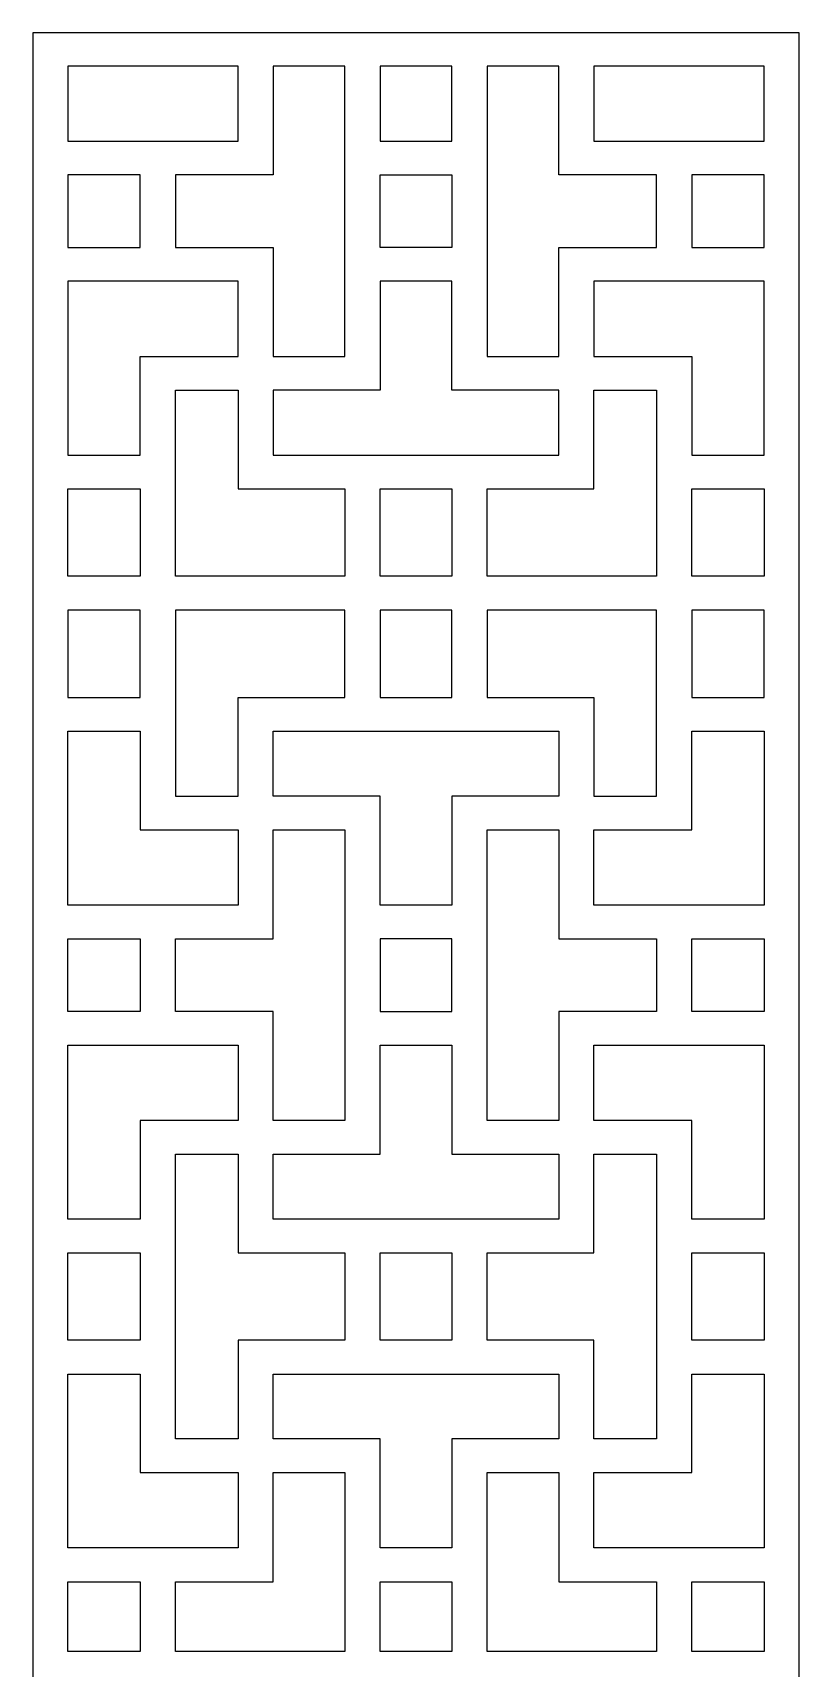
# Model space of a CAD drawing. Header units: centimetres. Extents: x -9.9 to -2, y -14.3 to 14.4.
# Drawn here: x -9.92 to -7.01, y 8.23 to 14.44 of the extents above; entities that cross this region are included whole.
import ezdxf

# ---------------------------------------------------------------- set-up
doc = ezdxf.new("R2010")
doc.units = ezdxf.units.CM
doc.header["$MEASUREMENT"] = 0
doc.layers.add('layer 1', color=7, linetype='Continuous')

msp = doc.modelspace()

# ---------------------------------------------------------------- linework, layer by layer
at = {"layer": 'layer 1', "color": 177}
for points, knots in [([(-7.00539, -14.31177), (-7.00539, -14.31177), (-9.91685, -14.31177), (-9.91685, -14.31177), (-9.91685, -14.31177), (-9.91685, -14.31177), (-9.91685, 14.43681), (-9.91685, 14.43681), (-9.91685, 14.43681), (-9.91685, 14.43681), (-7.00539, 14.43681), (-7.00539, 14.43681), (-7.00539, 14.43681), (-7.00539, 14.43681), (-7.00539, -14.31177), (-7.00539, -14.31177)], [0, 0, 0, 0, 0.2, 0.2, 0.2, 0.2, 0.4, 0.4, 0.4, 0.4, 0.6, 0.6, 0.6, 0.6, 1, 1, 1, 1]), ([(-9.13684, 14.31016), (-9.13684, 14.31016), (-9.13684, 14.02471), (-9.13684, 14.02471), (-9.13684, 14.02471), (-9.13684, 14.02471), (-9.7833, 14.02471), (-9.7833, 14.02471), (-9.7833, 14.02471), (-9.7833, 14.02471), (-9.7833, 14.31016), (-9.7833, 14.31016), (-9.7833, 14.31016), (-9.7833, 14.31016), (-9.13684, 14.31016), (-9.13684, 14.31016)], [0, 0, 0, 0, 0.2, 0.2, 0.2, 0.2, 0.4, 0.4, 0.4, 0.4, 0.6, 0.6, 0.6, 0.6, 1, 1, 1, 1]), ([(-8.73121, 13.20724), (-8.73121, 13.20724), (-9.00329, 13.20724), (-9.00329, 13.20724), (-9.00329, 13.20724), (-9.00329, 13.20724), (-9.00329, 13.49377), (-9.00329, 13.49377), (-9.00329, 13.49377), (-9.00329, 13.49377), (-9.00329, 13.62167), (-9.00329, 13.62167), (-9.00329, 13.62167), (-9.00329, 13.62167), (-9.13684, 13.62167), (-9.13684, 13.62167), (-9.13684, 13.62167), (-9.13684, 13.62167), (-9.37477, 13.62167), (-9.37477, 13.62167), (-9.37477, 13.62167), (-9.37477, 13.62167), (-9.37477, 13.8968), (-9.37477, 13.8968), (-9.37477, 13.8968), (-9.37477, 13.8968), (-9.13684, 13.8968), (-9.13684, 13.8968), (-9.13684, 13.8968), (-9.13684, 13.8968), (-9.00329, 13.8968), (-9.00329, 13.8968), (-9.00329, 13.8968), (-9.00329, 13.8968), (-9.00329, 14.02471), (-9.00329, 14.02471), (-9.00329, 14.02471), (-9.00329, 14.02471), (-9.00329, 14.31016), (-9.00329, 14.31016), (-9.00329, 14.31016), (-9.00329, 14.31016), (-8.73121, 14.31016), (-8.73121, 14.31016), (-8.73121, 14.31016), (-8.73121, 14.31016), (-8.73121, 13.20724), (-8.73121, 13.20724)], [0, 0, 0, 0, 0.0769231, 0.0769231, 0.0769231, 0.0769231, 0.1538462, 0.1538462, 0.1538462, 0.1538462, 0.2307692, 0.2307692, 0.2307692, 0.2307692, 0.3076923, 0.3076923, 0.3076923, 0.3076923, 0.3846154, 0.3846154, 0.3846154, 0.3846154, 0.4615385, 0.4615385, 0.4615385, 0.4615385, 0.5384615, 0.5384615, 0.5384615, 0.5384615, 0.6153846, 0.6153846, 0.6153846, 0.6153846, 0.6923077, 0.6923077, 0.6923077, 0.6923077, 0.7692308, 0.7692308, 0.7692308, 0.7692308, 0.8461538, 0.8461538, 0.8461538, 0.8461538, 1, 1, 1, 1]), ([(-8.32458, 14.31016), (-8.32458, 14.31016), (-8.32458, 14.02471), (-8.32458, 14.02471), (-8.32458, 14.02471), (-8.32458, 14.02471), (-8.59766, 14.02471), (-8.59766, 14.02471), (-8.59766, 14.02471), (-8.59766, 14.02471), (-8.59766, 14.31016), (-8.59766, 14.31016), (-8.59766, 14.31016), (-8.59766, 14.31016), (-8.32458, 14.31016), (-8.32458, 14.31016)], [0, 0, 0, 0, 0.2, 0.2, 0.2, 0.2, 0.4, 0.4, 0.4, 0.4, 0.6, 0.6, 0.6, 0.6, 1, 1, 1, 1]), ([(-7.91894, 13.20724), (-7.91894, 13.20724), (-8.19103, 13.20724), (-8.19103, 13.20724), (-8.19103, 13.20724), (-8.19103, 13.20724), (-8.19103, 14.31016), (-8.19103, 14.31016), (-8.19103, 14.31016), (-8.19103, 14.31016), (-7.91894, 14.31016), (-7.91894, 14.31016), (-7.91894, 14.31016), (-7.91894, 14.31016), (-7.91894, 14.02471), (-7.91894, 14.02471), (-7.91894, 14.02471), (-7.91894, 14.02471), (-7.91894, 13.8968), (-7.91894, 13.8968), (-7.91894, 13.8968), (-7.91894, 13.8968), (-7.78539, 13.8968), (-7.78539, 13.8968), (-7.78539, 13.8968), (-7.78539, 13.8968), (-7.54746, 13.8968), (-7.54746, 13.8968), (-7.54746, 13.8968), (-7.54746, 13.8968), (-7.54746, 13.62167), (-7.54746, 13.62167), (-7.54746, 13.62167), (-7.54746, 13.62167), (-7.78539, 13.62167), (-7.78539, 13.62167), (-7.78539, 13.62167), (-7.78539, 13.62167), (-7.91894, 13.62167), (-7.91894, 13.62167), (-7.91894, 13.62167), (-7.91894, 13.62167), (-7.91894, 13.49377), (-7.91894, 13.49377), (-7.91894, 13.49377), (-7.91894, 13.49377), (-7.91894, 13.20724), (-7.91894, 13.20724)], [0, 0, 0, 0, 0.0769231, 0.0769231, 0.0769231, 0.0769231, 0.1538462, 0.1538462, 0.1538462, 0.1538462, 0.2307692, 0.2307692, 0.2307692, 0.2307692, 0.3076923, 0.3076923, 0.3076923, 0.3076923, 0.3846154, 0.3846154, 0.3846154, 0.3846154, 0.4615385, 0.4615385, 0.4615385, 0.4615385, 0.5384615, 0.5384615, 0.5384615, 0.5384615, 0.6153846, 0.6153846, 0.6153846, 0.6153846, 0.6923077, 0.6923077, 0.6923077, 0.6923077, 0.7692308, 0.7692308, 0.7692308, 0.7692308, 0.8461538, 0.8461538, 0.8461538, 0.8461538, 1, 1, 1, 1]), ([(-7.13894, 14.02471), (-7.13894, 14.02471), (-7.78539, 14.02471), (-7.78539, 14.02471), (-7.78539, 14.02471), (-7.78539, 14.02471), (-7.78539, 14.31016), (-7.78539, 14.31016), (-7.78539, 14.31016), (-7.78539, 14.31016), (-7.13894, 14.31016), (-7.13894, 14.31016), (-7.13894, 14.31016), (-7.13894, 14.31016), (-7.13894, 14.02471), (-7.13894, 14.02471)], [0, 0, 0, 0, 0.2, 0.2, 0.2, 0.2, 0.4, 0.4, 0.4, 0.4, 0.6, 0.6, 0.6, 0.6, 1, 1, 1, 1]), ([(-9.7833, 13.8968), (-9.7833, 13.8968), (-9.50832, 13.8968), (-9.50832, 13.8968), (-9.50832, 13.8968), (-9.50832, 13.8968), (-9.50832, 13.62167), (-9.50832, 13.62167), (-9.50832, 13.62167), (-9.50832, 13.62167), (-9.7833, 13.62167), (-9.7833, 13.62167), (-9.7833, 13.62167), (-9.7833, 13.62167), (-9.7833, 13.8968), (-9.7833, 13.8968)], [0, 0, 0, 0, 0.2, 0.2, 0.2, 0.2, 0.4, 0.4, 0.4, 0.4, 0.6, 0.6, 0.6, 0.6, 1, 1, 1, 1]), ([(-8.59766, 13.62167), (-8.59766, 13.62167), (-8.32458, 13.62167), (-8.32458, 13.62167), (-8.32458, 13.62167), (-8.32458, 13.62167), (-8.32458, 13.8968), (-8.32458, 13.8968), (-8.32458, 13.8968), (-8.32458, 13.8968), (-8.59766, 13.8968), (-8.59766, 13.8968), (-8.59766, 13.8968), (-8.59766, 13.8968), (-8.59766, 13.62167), (-8.59766, 13.62167)], [0, 0, 0, 0, 0.2, 0.2, 0.2, 0.2, 0.4, 0.4, 0.4, 0.4, 0.6, 0.6, 0.6, 0.6, 1, 1, 1, 1]), ([(-7.13894, 13.62167), (-7.13894, 13.62167), (-7.41391, 13.62167), (-7.41391, 13.62167), (-7.41391, 13.62167), (-7.41391, 13.62167), (-7.41391, 13.8968), (-7.41391, 13.8968), (-7.41391, 13.8968), (-7.41391, 13.8968), (-7.13894, 13.8968), (-7.13894, 13.8968), (-7.13894, 13.8968), (-7.13894, 13.8968), (-7.13894, 13.62167), (-7.13894, 13.62167)], [0, 0, 0, 0, 0.2, 0.2, 0.2, 0.2, 0.4, 0.4, 0.4, 0.4, 0.6, 0.6, 0.6, 0.6, 1, 1, 1, 1]), ([(-9.7833, 13.49377), (-9.7833, 13.49377), (-9.13684, 13.49377), (-9.13684, 13.49377), (-9.13684, 13.49377), (-9.13684, 13.49377), (-9.13684, 13.20724), (-9.13684, 13.20724), (-9.13684, 13.20724), (-9.13684, 13.20724), (-9.37477, 13.20724), (-9.37477, 13.20724), (-9.37477, 13.20724), (-9.37477, 13.20724), (-9.46304, 13.20724), (-9.46304, 13.20724), (-9.46304, 13.20724), (-9.46304, 13.20724), (-9.50832, 13.20724), (-9.50832, 13.20724), (-9.50832, 13.20724), (-9.50832, 13.20724), (-9.50832, 12.83322), (-9.50832, 12.83322), (-9.50832, 12.83322), (-9.50832, 12.83322), (-9.7833, 12.83322), (-9.7833, 12.83322), (-9.7833, 12.83322), (-9.7833, 12.83322), (-9.7833, 13.49377), (-9.7833, 13.49377)], [0, 0, 0, 0, 0.1111111, 0.1111111, 0.1111111, 0.1111111, 0.2222222, 0.2222222, 0.2222222, 0.2222222, 0.3333333, 0.3333333, 0.3333333, 0.3333333, 0.4444444, 0.4444444, 0.4444444, 0.4444444, 0.5555556, 0.5555556, 0.5555556, 0.5555556, 0.6666667, 0.6666667, 0.6666667, 0.6666667, 0.7777778, 0.7777778, 0.7777778, 0.7777778, 1, 1, 1, 1]), ([(-9.00329, 13.07934), (-9.00329, 13.07934), (-8.73121, 13.07934), (-8.73121, 13.07934), (-8.73121, 13.07934), (-8.73121, 13.07934), (-8.59766, 13.07934), (-8.59766, 13.07934), (-8.59766, 13.07934), (-8.59766, 13.07934), (-8.59766, 13.20724), (-8.59766, 13.20724), (-8.59766, 13.20724), (-8.59766, 13.20724), (-8.59766, 13.49377), (-8.59766, 13.49377), (-8.59766, 13.49377), (-8.59766, 13.49377), (-8.32458, 13.49377), (-8.32458, 13.49377), (-8.32458, 13.49377), (-8.32458, 13.49377), (-8.32458, 13.20724), (-8.32458, 13.20724), (-8.32458, 13.20724), (-8.32458, 13.20724), (-8.32458, 13.07934), (-8.32458, 13.07934), (-8.32458, 13.07934), (-8.32458, 13.07934), (-8.19103, 13.07934), (-8.19103, 13.07934), (-8.19103, 13.07934), (-8.19103, 13.07934), (-7.91894, 13.07934), (-7.91894, 13.07934), (-7.91894, 13.07934), (-7.91894, 13.07934), (-7.91894, 12.83322), (-7.91894, 12.83322), (-7.91894, 12.83322), (-7.91894, 12.83322), (-9.00329, 12.83322), (-9.00329, 12.83322), (-9.00329, 12.83322), (-9.00329, 12.83322), (-9.00329, 13.07934), (-9.00329, 13.07934)], [0, 0, 0, 0, 0.0769231, 0.0769231, 0.0769231, 0.0769231, 0.1538462, 0.1538462, 0.1538462, 0.1538462, 0.2307692, 0.2307692, 0.2307692, 0.2307692, 0.3076923, 0.3076923, 0.3076923, 0.3076923, 0.3846154, 0.3846154, 0.3846154, 0.3846154, 0.4615385, 0.4615385, 0.4615385, 0.4615385, 0.5384615, 0.5384615, 0.5384615, 0.5384615, 0.6153846, 0.6153846, 0.6153846, 0.6153846, 0.6923077, 0.6923077, 0.6923077, 0.6923077, 0.7692308, 0.7692308, 0.7692308, 0.7692308, 0.8461538, 0.8461538, 0.8461538, 0.8461538, 1, 1, 1, 1]), ([(-7.13894, 12.83322), (-7.13894, 12.83322), (-7.41391, 12.83322), (-7.41391, 12.83322), (-7.41391, 12.83322), (-7.41391, 12.83322), (-7.41391, 13.07934), (-7.41391, 13.07934), (-7.41391, 13.07934), (-7.41391, 13.07934), (-7.41391, 13.20724), (-7.41391, 13.20724), (-7.41391, 13.20724), (-7.41391, 13.20724), (-7.54746, 13.20724), (-7.54746, 13.20724), (-7.54746, 13.20724), (-7.54746, 13.20724), (-7.78539, 13.20724), (-7.78539, 13.20724), (-7.78539, 13.20724), (-7.78539, 13.20724), (-7.78539, 13.49377), (-7.78539, 13.49377), (-7.78539, 13.49377), (-7.78539, 13.49377), (-7.13894, 13.49377), (-7.13894, 13.49377), (-7.13894, 13.49377), (-7.13894, 13.49377), (-7.13894, 12.83322), (-7.13894, 12.83322)], [0, 0, 0, 0, 0.1111111, 0.1111111, 0.1111111, 0.1111111, 0.2222222, 0.2222222, 0.2222222, 0.2222222, 0.3333333, 0.3333333, 0.3333333, 0.3333333, 0.4444444, 0.4444444, 0.4444444, 0.4444444, 0.5555556, 0.5555556, 0.5555556, 0.5555556, 0.6666667, 0.6666667, 0.6666667, 0.6666667, 0.7777778, 0.7777778, 0.7777778, 0.7777778, 1, 1, 1, 1]), ([(-9.37477, 12.37277), (-9.37477, 12.37277), (-8.73121, 12.37277), (-8.73121, 12.37277), (-8.73121, 12.37277), (-8.73121, 12.37277), (-8.73121, 12.70532), (-8.73121, 12.70532), (-8.73121, 12.70532), (-8.73121, 12.70532), (-9.00329, 12.70532), (-9.00329, 12.70532), (-9.00329, 12.70532), (-9.00329, 12.70532), (-9.13684, 12.70532), (-9.13684, 12.70532), (-9.13684, 12.70532), (-9.13684, 12.70532), (-9.13684, 12.83322), (-9.13684, 12.83322), (-9.13684, 12.83322), (-9.13684, 12.83322), (-9.13684, 13.07934), (-9.13684, 13.07934), (-9.13684, 13.07934), (-9.13684, 13.07934), (-9.37477, 13.07934), (-9.37477, 13.07934), (-9.37477, 13.07934), (-9.37477, 13.07934), (-9.37477, 12.37277), (-9.37477, 12.37277)], [0, 0, 0, 0, 0.1111111, 0.1111111, 0.1111111, 0.1111111, 0.2222222, 0.2222222, 0.2222222, 0.2222222, 0.3333333, 0.3333333, 0.3333333, 0.3333333, 0.4444444, 0.4444444, 0.4444444, 0.4444444, 0.5555556, 0.5555556, 0.5555556, 0.5555556, 0.6666667, 0.6666667, 0.6666667, 0.6666667, 0.7777778, 0.7777778, 0.7777778, 0.7777778, 1, 1, 1, 1]), ([(-8.19103, 12.37277), (-8.19103, 12.37277), (-7.54746, 12.37277), (-7.54746, 12.37277), (-7.54746, 12.37277), (-7.54746, 12.37277), (-7.54746, 13.07934), (-7.54746, 13.07934), (-7.54746, 13.07934), (-7.54746, 13.07934), (-7.78539, 13.07934), (-7.78539, 13.07934), (-7.78539, 13.07934), (-7.78539, 13.07934), (-7.78539, 12.83322), (-7.78539, 12.83322), (-7.78539, 12.83322), (-7.78539, 12.83322), (-7.78539, 12.70532), (-7.78539, 12.70532), (-7.78539, 12.70532), (-7.78539, 12.70532), (-7.91894, 12.70532), (-7.91894, 12.70532), (-7.91894, 12.70532), (-7.91894, 12.70532), (-8.19103, 12.70532), (-8.19103, 12.70532), (-8.19103, 12.70532), (-8.19103, 12.70532), (-8.19103, 12.37277), (-8.19103, 12.37277)], [0, 0, 0, 0, 0.1111111, 0.1111111, 0.1111111, 0.1111111, 0.2222222, 0.2222222, 0.2222222, 0.2222222, 0.3333333, 0.3333333, 0.3333333, 0.3333333, 0.4444444, 0.4444444, 0.4444444, 0.4444444, 0.5555556, 0.5555556, 0.5555556, 0.5555556, 0.6666667, 0.6666667, 0.6666667, 0.6666667, 0.7777778, 0.7777778, 0.7777778, 0.7777778, 1, 1, 1, 1]), ([(-9.7833, 12.37277), (-9.7833, 12.37277), (-9.50832, 12.37277), (-9.50832, 12.37277), (-9.50832, 12.37277), (-9.50832, 12.37277), (-9.50832, 12.70532), (-9.50832, 12.70532), (-9.50832, 12.70532), (-9.50832, 12.70532), (-9.7833, 12.70532), (-9.7833, 12.70532), (-9.7833, 12.70532), (-9.7833, 12.70532), (-9.7833, 12.37277), (-9.7833, 12.37277)], [0, 0, 0, 0, 0.2, 0.2, 0.2, 0.2, 0.4, 0.4, 0.4, 0.4, 0.6, 0.6, 0.6, 0.6, 1, 1, 1, 1]), ([(-8.59766, 12.37277), (-8.59766, 12.37277), (-8.32458, 12.37277), (-8.32458, 12.37277), (-8.32458, 12.37277), (-8.32458, 12.37277), (-8.32458, 12.70532), (-8.32458, 12.70532), (-8.32458, 12.70532), (-8.32458, 12.70532), (-8.59766, 12.70532), (-8.59766, 12.70532), (-8.59766, 12.70532), (-8.59766, 12.70532), (-8.59766, 12.37277), (-8.59766, 12.37277)], [0, 0, 0, 0, 0.2, 0.2, 0.2, 0.2, 0.4, 0.4, 0.4, 0.4, 0.6, 0.6, 0.6, 0.6, 1, 1, 1, 1]), ([(-7.41391, 12.37277), (-7.41391, 12.37277), (-7.13894, 12.37277), (-7.13894, 12.37277), (-7.13894, 12.37277), (-7.13894, 12.37277), (-7.13894, 12.70532), (-7.13894, 12.70532), (-7.13894, 12.70532), (-7.13894, 12.70532), (-7.41391, 12.70532), (-7.41391, 12.70532), (-7.41391, 12.70532), (-7.41391, 12.70532), (-7.41391, 12.37277), (-7.41391, 12.37277)], [0, 0, 0, 0, 0.2, 0.2, 0.2, 0.2, 0.4, 0.4, 0.4, 0.4, 0.6, 0.6, 0.6, 0.6, 1, 1, 1, 1]), ([(-9.7833, 12.24487), (-9.7833, 12.24487), (-9.50832, 12.24487), (-9.50832, 12.24487), (-9.50832, 12.24487), (-9.50832, 12.24487), (-9.50832, 11.91232), (-9.50832, 11.91232), (-9.50832, 11.91232), (-9.50832, 11.91232), (-9.7833, 11.91232), (-9.7833, 11.91232), (-9.7833, 11.91232), (-9.7833, 11.91232), (-9.7833, 12.24487), (-9.7833, 12.24487)], [0, 0, 0, 0, 0.2, 0.2, 0.2, 0.2, 0.4, 0.4, 0.4, 0.4, 0.6, 0.6, 0.6, 0.6, 1, 1, 1, 1]), ([(-9.37477, 12.24487), (-9.37477, 12.24487), (-8.73121, 12.24487), (-8.73121, 12.24487), (-8.73121, 12.24487), (-8.73121, 12.24487), (-8.73121, 11.91232), (-8.73121, 11.91232), (-8.73121, 11.91232), (-8.73121, 11.91232), (-9.00329, 11.91232), (-9.00329, 11.91232), (-9.00329, 11.91232), (-9.00329, 11.91232), (-9.13684, 11.91232), (-9.13684, 11.91232), (-9.13684, 11.91232), (-9.13684, 11.91232), (-9.13684, 11.78442), (-9.13684, 11.78442), (-9.13684, 11.78442), (-9.13684, 11.78442), (-9.13684, 11.5383), (-9.13684, 11.5383), (-9.13684, 11.5383), (-9.13684, 11.5383), (-9.37477, 11.5383), (-9.37477, 11.5383), (-9.37477, 11.5383), (-9.37477, 11.5383), (-9.37477, 12.24487), (-9.37477, 12.24487)], [0, 0, 0, 0, 0.1111111, 0.1111111, 0.1111111, 0.1111111, 0.2222222, 0.2222222, 0.2222222, 0.2222222, 0.3333333, 0.3333333, 0.3333333, 0.3333333, 0.4444444, 0.4444444, 0.4444444, 0.4444444, 0.5555556, 0.5555556, 0.5555556, 0.5555556, 0.6666667, 0.6666667, 0.6666667, 0.6666667, 0.7777778, 0.7777778, 0.7777778, 0.7777778, 1, 1, 1, 1]), ([(-8.59766, 12.24487), (-8.59766, 12.24487), (-8.32458, 12.24487), (-8.32458, 12.24487), (-8.32458, 12.24487), (-8.32458, 12.24487), (-8.32458, 11.91232), (-8.32458, 11.91232), (-8.32458, 11.91232), (-8.32458, 11.91232), (-8.59766, 11.91232), (-8.59766, 11.91232), (-8.59766, 11.91232), (-8.59766, 11.91232), (-8.59766, 12.24487), (-8.59766, 12.24487)], [0, 0, 0, 0, 0.2, 0.2, 0.2, 0.2, 0.4, 0.4, 0.4, 0.4, 0.6, 0.6, 0.6, 0.6, 1, 1, 1, 1]), ([(-8.19103, 12.24487), (-8.19103, 12.24487), (-7.54746, 12.24487), (-7.54746, 12.24487), (-7.54746, 12.24487), (-7.54746, 12.24487), (-7.54746, 11.5383), (-7.54746, 11.5383), (-7.54746, 11.5383), (-7.54746, 11.5383), (-7.78539, 11.5383), (-7.78539, 11.5383), (-7.78539, 11.5383), (-7.78539, 11.5383), (-7.78539, 11.78442), (-7.78539, 11.78442), (-7.78539, 11.78442), (-7.78539, 11.78442), (-7.78539, 11.91232), (-7.78539, 11.91232), (-7.78539, 11.91232), (-7.78539, 11.91232), (-7.91894, 11.91232), (-7.91894, 11.91232), (-7.91894, 11.91232), (-7.91894, 11.91232), (-8.19103, 11.91232), (-8.19103, 11.91232), (-8.19103, 11.91232), (-8.19103, 11.91232), (-8.19103, 12.24487), (-8.19103, 12.24487)], [0, 0, 0, 0, 0.1111111, 0.1111111, 0.1111111, 0.1111111, 0.2222222, 0.2222222, 0.2222222, 0.2222222, 0.3333333, 0.3333333, 0.3333333, 0.3333333, 0.4444444, 0.4444444, 0.4444444, 0.4444444, 0.5555556, 0.5555556, 0.5555556, 0.5555556, 0.6666667, 0.6666667, 0.6666667, 0.6666667, 0.7777778, 0.7777778, 0.7777778, 0.7777778, 1, 1, 1, 1]), ([(-7.41391, 12.24487), (-7.41391, 12.24487), (-7.13894, 12.24487), (-7.13894, 12.24487), (-7.13894, 12.24487), (-7.13894, 12.24487), (-7.13894, 11.91232), (-7.13894, 11.91232), (-7.13894, 11.91232), (-7.13894, 11.91232), (-7.41391, 11.91232), (-7.41391, 11.91232), (-7.41391, 11.91232), (-7.41391, 11.91232), (-7.41391, 12.24487), (-7.41391, 12.24487)], [0, 0, 0, 0, 0.2, 0.2, 0.2, 0.2, 0.4, 0.4, 0.4, 0.4, 0.6, 0.6, 0.6, 0.6, 1, 1, 1, 1]), ([(-9.7833, 11.12387), (-9.7833, 11.12387), (-9.13684, 11.12387), (-9.13684, 11.12387), (-9.13684, 11.12387), (-9.13684, 11.12387), (-9.13684, 11.4104), (-9.13684, 11.4104), (-9.13684, 11.4104), (-9.13684, 11.4104), (-9.37477, 11.4104), (-9.37477, 11.4104), (-9.37477, 11.4104), (-9.37477, 11.4104), (-9.46304, 11.4104), (-9.46304, 11.4104), (-9.46304, 11.4104), (-9.46304, 11.4104), (-9.50832, 11.4104), (-9.50832, 11.4104), (-9.50832, 11.4104), (-9.50832, 11.4104), (-9.50832, 11.78442), (-9.50832, 11.78442), (-9.50832, 11.78442), (-9.50832, 11.78442), (-9.7833, 11.78442), (-9.7833, 11.78442), (-9.7833, 11.78442), (-9.7833, 11.78442), (-9.7833, 11.12387), (-9.7833, 11.12387)], [0, 0, 0, 0, 0.1111111, 0.1111111, 0.1111111, 0.1111111, 0.2222222, 0.2222222, 0.2222222, 0.2222222, 0.3333333, 0.3333333, 0.3333333, 0.3333333, 0.4444444, 0.4444444, 0.4444444, 0.4444444, 0.5555556, 0.5555556, 0.5555556, 0.5555556, 0.6666667, 0.6666667, 0.6666667, 0.6666667, 0.7777778, 0.7777778, 0.7777778, 0.7777778, 1, 1, 1, 1]), ([(-9.00329, 11.5383), (-9.00329, 11.5383), (-8.73121, 11.5383), (-8.73121, 11.5383), (-8.73121, 11.5383), (-8.73121, 11.5383), (-8.59766, 11.5383), (-8.59766, 11.5383), (-8.59766, 11.5383), (-8.59766, 11.5383), (-8.59766, 11.4104), (-8.59766, 11.4104), (-8.59766, 11.4104), (-8.59766, 11.4104), (-8.59766, 11.12387), (-8.59766, 11.12387), (-8.59766, 11.12387), (-8.59766, 11.12387), (-8.32458, 11.12387), (-8.32458, 11.12387), (-8.32458, 11.12387), (-8.32458, 11.12387), (-8.32458, 11.4104), (-8.32458, 11.4104), (-8.32458, 11.4104), (-8.32458, 11.4104), (-8.32458, 11.5383), (-8.32458, 11.5383), (-8.32458, 11.5383), (-8.32458, 11.5383), (-8.19103, 11.5383), (-8.19103, 11.5383), (-8.19103, 11.5383), (-8.19103, 11.5383), (-7.91894, 11.5383), (-7.91894, 11.5383), (-7.91894, 11.5383), (-7.91894, 11.5383), (-7.91894, 11.78442), (-7.91894, 11.78442), (-7.91894, 11.78442), (-7.91894, 11.78442), (-9.00329, 11.78442), (-9.00329, 11.78442), (-9.00329, 11.78442), (-9.00329, 11.78442), (-9.00329, 11.5383), (-9.00329, 11.5383)], [0, 0, 0, 0, 0.0769231, 0.0769231, 0.0769231, 0.0769231, 0.1538462, 0.1538462, 0.1538462, 0.1538462, 0.2307692, 0.2307692, 0.2307692, 0.2307692, 0.3076923, 0.3076923, 0.3076923, 0.3076923, 0.3846154, 0.3846154, 0.3846154, 0.3846154, 0.4615385, 0.4615385, 0.4615385, 0.4615385, 0.5384615, 0.5384615, 0.5384615, 0.5384615, 0.6153846, 0.6153846, 0.6153846, 0.6153846, 0.6923077, 0.6923077, 0.6923077, 0.6923077, 0.7692308, 0.7692308, 0.7692308, 0.7692308, 0.8461538, 0.8461538, 0.8461538, 0.8461538, 1, 1, 1, 1]), ([(-7.13894, 11.78442), (-7.13894, 11.78442), (-7.41391, 11.78442), (-7.41391, 11.78442), (-7.41391, 11.78442), (-7.41391, 11.78442), (-7.41391, 11.5383), (-7.41391, 11.5383), (-7.41391, 11.5383), (-7.41391, 11.5383), (-7.41391, 11.4104), (-7.41391, 11.4104), (-7.41391, 11.4104), (-7.41391, 11.4104), (-7.54746, 11.4104), (-7.54746, 11.4104), (-7.54746, 11.4104), (-7.54746, 11.4104), (-7.78539, 11.4104), (-7.78539, 11.4104), (-7.78539, 11.4104), (-7.78539, 11.4104), (-7.78539, 11.12387), (-7.78539, 11.12387), (-7.78539, 11.12387), (-7.78539, 11.12387), (-7.13894, 11.12387), (-7.13894, 11.12387), (-7.13894, 11.12387), (-7.13894, 11.12387), (-7.13894, 11.78442), (-7.13894, 11.78442)], [0, 0, 0, 0, 0.1111111, 0.1111111, 0.1111111, 0.1111111, 0.2222222, 0.2222222, 0.2222222, 0.2222222, 0.3333333, 0.3333333, 0.3333333, 0.3333333, 0.4444444, 0.4444444, 0.4444444, 0.4444444, 0.5555556, 0.5555556, 0.5555556, 0.5555556, 0.6666667, 0.6666667, 0.6666667, 0.6666667, 0.7777778, 0.7777778, 0.7777778, 0.7777778, 1, 1, 1, 1]), ([(-8.73121, 11.4104), (-8.73121, 11.4104), (-9.00329, 11.4104), (-9.00329, 11.4104), (-9.00329, 11.4104), (-9.00329, 11.4104), (-9.00329, 11.12387), (-9.00329, 11.12387), (-9.00329, 11.12387), (-9.00329, 11.12387), (-9.00329, 10.99597), (-9.00329, 10.99597), (-9.00329, 10.99597), (-9.00329, 10.99597), (-9.13684, 10.99597), (-9.13684, 10.99597), (-9.13684, 10.99597), (-9.13684, 10.99597), (-9.37477, 10.99597), (-9.37477, 10.99597), (-9.37477, 10.99597), (-9.37477, 10.99597), (-9.37477, 10.72084), (-9.37477, 10.72084), (-9.37477, 10.72084), (-9.37477, 10.72084), (-9.13684, 10.72084), (-9.13684, 10.72084), (-9.13684, 10.72084), (-9.13684, 10.72084), (-9.00329, 10.72084), (-9.00329, 10.72084), (-9.00329, 10.72084), (-9.00329, 10.72084), (-9.00329, 10.59293), (-9.00329, 10.59293), (-9.00329, 10.59293), (-9.00329, 10.59293), (-9.00329, 10.3064), (-9.00329, 10.3064), (-9.00329, 10.3064), (-9.00329, 10.3064), (-8.73121, 10.3064), (-8.73121, 10.3064), (-8.73121, 10.3064), (-8.73121, 10.3064), (-8.73121, 11.4104), (-8.73121, 11.4104)], [0, 0, 0, 0, 0.0769231, 0.0769231, 0.0769231, 0.0769231, 0.1538462, 0.1538462, 0.1538462, 0.1538462, 0.2307692, 0.2307692, 0.2307692, 0.2307692, 0.3076923, 0.3076923, 0.3076923, 0.3076923, 0.3846154, 0.3846154, 0.3846154, 0.3846154, 0.4615385, 0.4615385, 0.4615385, 0.4615385, 0.5384615, 0.5384615, 0.5384615, 0.5384615, 0.6153846, 0.6153846, 0.6153846, 0.6153846, 0.6923077, 0.6923077, 0.6923077, 0.6923077, 0.7692308, 0.7692308, 0.7692308, 0.7692308, 0.8461538, 0.8461538, 0.8461538, 0.8461538, 1, 1, 1, 1]), ([(-7.91894, 11.4104), (-7.91894, 11.4104), (-8.19103, 11.4104), (-8.19103, 11.4104), (-8.19103, 11.4104), (-8.19103, 11.4104), (-8.19103, 10.3064), (-8.19103, 10.3064), (-8.19103, 10.3064), (-8.19103, 10.3064), (-7.91894, 10.3064), (-7.91894, 10.3064), (-7.91894, 10.3064), (-7.91894, 10.3064), (-7.91894, 10.59293), (-7.91894, 10.59293), (-7.91894, 10.59293), (-7.91894, 10.59293), (-7.91894, 10.72084), (-7.91894, 10.72084), (-7.91894, 10.72084), (-7.91894, 10.72084), (-7.78539, 10.72084), (-7.78539, 10.72084), (-7.78539, 10.72084), (-7.78539, 10.72084), (-7.54746, 10.72084), (-7.54746, 10.72084), (-7.54746, 10.72084), (-7.54746, 10.72084), (-7.54746, 10.99597), (-7.54746, 10.99597), (-7.54746, 10.99597), (-7.54746, 10.99597), (-7.78539, 10.99597), (-7.78539, 10.99597), (-7.78539, 10.99597), (-7.78539, 10.99597), (-7.91894, 10.99597), (-7.91894, 10.99597), (-7.91894, 10.99597), (-7.91894, 10.99597), (-7.91894, 11.12387), (-7.91894, 11.12387), (-7.91894, 11.12387), (-7.91894, 11.12387), (-7.91894, 11.4104), (-7.91894, 11.4104)], [0, 0, 0, 0, 0.0769231, 0.0769231, 0.0769231, 0.0769231, 0.1538462, 0.1538462, 0.1538462, 0.1538462, 0.2307692, 0.2307692, 0.2307692, 0.2307692, 0.3076923, 0.3076923, 0.3076923, 0.3076923, 0.3846154, 0.3846154, 0.3846154, 0.3846154, 0.4615385, 0.4615385, 0.4615385, 0.4615385, 0.5384615, 0.5384615, 0.5384615, 0.5384615, 0.6153846, 0.6153846, 0.6153846, 0.6153846, 0.6923077, 0.6923077, 0.6923077, 0.6923077, 0.7692308, 0.7692308, 0.7692308, 0.7692308, 0.8461538, 0.8461538, 0.8461538, 0.8461538, 1, 1, 1, 1]), ([(-9.7833, 10.72084), (-9.7833, 10.72084), (-9.50832, 10.72084), (-9.50832, 10.72084), (-9.50832, 10.72084), (-9.50832, 10.72084), (-9.50832, 10.99597), (-9.50832, 10.99597), (-9.50832, 10.99597), (-9.50832, 10.99597), (-9.7833, 10.99597), (-9.7833, 10.99597), (-9.7833, 10.99597), (-9.7833, 10.99597), (-9.7833, 10.72084), (-9.7833, 10.72084)], [0, 0, 0, 0, 0.2, 0.2, 0.2, 0.2, 0.4, 0.4, 0.4, 0.4, 0.6, 0.6, 0.6, 0.6, 1, 1, 1, 1]), ([(-8.59766, 10.99597), (-8.59766, 10.99597), (-8.32458, 10.99597), (-8.32458, 10.99597), (-8.32458, 10.99597), (-8.32458, 10.99597), (-8.32458, 10.72084), (-8.32458, 10.72084), (-8.32458, 10.72084), (-8.32458, 10.72084), (-8.59766, 10.72084), (-8.59766, 10.72084), (-8.59766, 10.72084), (-8.59766, 10.72084), (-8.59766, 10.99597), (-8.59766, 10.99597)], [0, 0, 0, 0, 0.2, 0.2, 0.2, 0.2, 0.4, 0.4, 0.4, 0.4, 0.6, 0.6, 0.6, 0.6, 1, 1, 1, 1]), ([(-7.13894, 10.99597), (-7.13894, 10.99597), (-7.41391, 10.99597), (-7.41391, 10.99597), (-7.41391, 10.99597), (-7.41391, 10.99597), (-7.41391, 10.72084), (-7.41391, 10.72084), (-7.41391, 10.72084), (-7.41391, 10.72084), (-7.13894, 10.72084), (-7.13894, 10.72084), (-7.13894, 10.72084), (-7.13894, 10.72084), (-7.13894, 10.99597), (-7.13894, 10.99597)], [0, 0, 0, 0, 0.2, 0.2, 0.2, 0.2, 0.4, 0.4, 0.4, 0.4, 0.6, 0.6, 0.6, 0.6, 1, 1, 1, 1]), ([(-9.7833, 9.93238), (-9.7833, 9.93238), (-9.50832, 9.93238), (-9.50832, 9.93238), (-9.50832, 9.93238), (-9.50832, 9.93238), (-9.50832, 10.1785), (-9.50832, 10.1785), (-9.50832, 10.1785), (-9.50832, 10.1785), (-9.50832, 10.27674), (-9.50832, 10.27674), (-9.50832, 10.27674), (-9.50832, 10.27674), (-9.50832, 10.3064), (-9.50832, 10.3064), (-9.50832, 10.3064), (-9.50832, 10.3064), (-9.13684, 10.3064), (-9.13684, 10.3064), (-9.13684, 10.3064), (-9.13684, 10.3064), (-9.13684, 10.59293), (-9.13684, 10.59293), (-9.13684, 10.59293), (-9.13684, 10.59293), (-9.7833, 10.59293), (-9.7833, 10.59293), (-9.7833, 10.59293), (-9.7833, 10.59293), (-9.7833, 9.93238), (-9.7833, 9.93238)], [0, 0, 0, 0, 0.1111111, 0.1111111, 0.1111111, 0.1111111, 0.2222222, 0.2222222, 0.2222222, 0.2222222, 0.3333333, 0.3333333, 0.3333333, 0.3333333, 0.4444444, 0.4444444, 0.4444444, 0.4444444, 0.5555556, 0.5555556, 0.5555556, 0.5555556, 0.6666667, 0.6666667, 0.6666667, 0.6666667, 0.7777778, 0.7777778, 0.7777778, 0.7777778, 1, 1, 1, 1]), ([(-9.00329, 10.1785), (-9.00329, 10.1785), (-9.00329, 9.93238), (-9.00329, 9.93238), (-9.00329, 9.93238), (-9.00329, 9.93238), (-7.91894, 9.93238), (-7.91894, 9.93238), (-7.91894, 9.93238), (-7.91894, 9.93238), (-7.91894, 10.1785), (-7.91894, 10.1785), (-7.91894, 10.1785), (-7.91894, 10.1785), (-8.32458, 10.1785), (-8.32458, 10.1785), (-8.32458, 10.1785), (-8.32458, 10.1785), (-8.32458, 10.1902), (-8.32458, 10.1902), (-8.32458, 10.1902), (-8.32458, 10.1902), (-8.32458, 10.3064), (-8.32458, 10.3064), (-8.32458, 10.3064), (-8.32458, 10.3064), (-8.32458, 10.59293), (-8.32458, 10.59293), (-8.32458, 10.59293), (-8.32458, 10.59293), (-8.59766, 10.59293), (-8.59766, 10.59293), (-8.59766, 10.59293), (-8.59766, 10.59293), (-8.59766, 10.3064), (-8.59766, 10.3064), (-8.59766, 10.3064), (-8.59766, 10.3064), (-8.59766, 10.1902), (-8.59766, 10.1902), (-8.59766, 10.1902), (-8.59766, 10.1902), (-8.59766, 10.1785), (-8.59766, 10.1785), (-8.59766, 10.1785), (-8.59766, 10.1785), (-9.00329, 10.1785), (-9.00329, 10.1785)], [0, 0, 0, 0, 0.0769231, 0.0769231, 0.0769231, 0.0769231, 0.1538462, 0.1538462, 0.1538462, 0.1538462, 0.2307692, 0.2307692, 0.2307692, 0.2307692, 0.3076923, 0.3076923, 0.3076923, 0.3076923, 0.3846154, 0.3846154, 0.3846154, 0.3846154, 0.4615385, 0.4615385, 0.4615385, 0.4615385, 0.5384615, 0.5384615, 0.5384615, 0.5384615, 0.6153846, 0.6153846, 0.6153846, 0.6153846, 0.6923077, 0.6923077, 0.6923077, 0.6923077, 0.7692308, 0.7692308, 0.7692308, 0.7692308, 0.8461538, 0.8461538, 0.8461538, 0.8461538, 1, 1, 1, 1]), ([(-7.13894, 10.59293), (-7.13894, 10.59293), (-7.78539, 10.59293), (-7.78539, 10.59293), (-7.78539, 10.59293), (-7.78539, 10.59293), (-7.78539, 10.3064), (-7.78539, 10.3064), (-7.78539, 10.3064), (-7.78539, 10.3064), (-7.41391, 10.3064), (-7.41391, 10.3064), (-7.41391, 10.3064), (-7.41391, 10.3064), (-7.41391, 10.27674), (-7.41391, 10.27674), (-7.41391, 10.27674), (-7.41391, 10.27674), (-7.41391, 10.1785), (-7.41391, 10.1785), (-7.41391, 10.1785), (-7.41391, 10.1785), (-7.41391, 9.93238), (-7.41391, 9.93238), (-7.41391, 9.93238), (-7.41391, 9.93238), (-7.13894, 9.93238), (-7.13894, 9.93238), (-7.13894, 9.93238), (-7.13894, 9.93238), (-7.13894, 10.59293), (-7.13894, 10.59293)], [0, 0, 0, 0, 0.1111111, 0.1111111, 0.1111111, 0.1111111, 0.2222222, 0.2222222, 0.2222222, 0.2222222, 0.3333333, 0.3333333, 0.3333333, 0.3333333, 0.4444444, 0.4444444, 0.4444444, 0.4444444, 0.5555556, 0.5555556, 0.5555556, 0.5555556, 0.6666667, 0.6666667, 0.6666667, 0.6666667, 0.7777778, 0.7777778, 0.7777778, 0.7777778, 1, 1, 1, 1]), ([(-9.37477, 10.1785), (-9.37477, 10.1785), (-9.37477, 9.09791), (-9.37477, 9.09791), (-9.37477, 9.09791), (-9.37477, 9.09791), (-9.13684, 9.09791), (-9.13684, 9.09791), (-9.13684, 9.09791), (-9.13684, 9.09791), (-9.13684, 9.34403), (-9.13684, 9.34403), (-9.13684, 9.34403), (-9.13684, 9.34403), (-9.13684, 9.47193), (-9.13684, 9.47193), (-9.13684, 9.47193), (-9.13684, 9.47193), (-9.00329, 9.47193), (-9.00329, 9.47193), (-9.00329, 9.47193), (-9.00329, 9.47193), (-8.73121, 9.47193), (-8.73121, 9.47193), (-8.73121, 9.47193), (-8.73121, 9.47193), (-8.73121, 9.80448), (-8.73121, 9.80448), (-8.73121, 9.80448), (-8.73121, 9.80448), (-9.00329, 9.80448), (-9.00329, 9.80448), (-9.00329, 9.80448), (-9.00329, 9.80448), (-9.13684, 9.80448), (-9.13684, 9.80448), (-9.13684, 9.80448), (-9.13684, 9.80448), (-9.13684, 9.93238), (-9.13684, 9.93238), (-9.13684, 9.93238), (-9.13684, 9.93238), (-9.13684, 10.1785), (-9.13684, 10.1785), (-9.13684, 10.1785), (-9.13684, 10.1785), (-9.37477, 10.1785), (-9.37477, 10.1785)], [0, 0, 0, 0, 0.0769231, 0.0769231, 0.0769231, 0.0769231, 0.1538462, 0.1538462, 0.1538462, 0.1538462, 0.2307692, 0.2307692, 0.2307692, 0.2307692, 0.3076923, 0.3076923, 0.3076923, 0.3076923, 0.3846154, 0.3846154, 0.3846154, 0.3846154, 0.4615385, 0.4615385, 0.4615385, 0.4615385, 0.5384615, 0.5384615, 0.5384615, 0.5384615, 0.6153846, 0.6153846, 0.6153846, 0.6153846, 0.6923077, 0.6923077, 0.6923077, 0.6923077, 0.7692308, 0.7692308, 0.7692308, 0.7692308, 0.8461538, 0.8461538, 0.8461538, 0.8461538, 1, 1, 1, 1]), ([(-7.78539, 10.1785), (-7.78539, 10.1785), (-7.78539, 9.93238), (-7.78539, 9.93238), (-7.78539, 9.93238), (-7.78539, 9.93238), (-7.78539, 9.80448), (-7.78539, 9.80448), (-7.78539, 9.80448), (-7.78539, 9.80448), (-7.91894, 9.80448), (-7.91894, 9.80448), (-7.91894, 9.80448), (-7.91894, 9.80448), (-8.19103, 9.80448), (-8.19103, 9.80448), (-8.19103, 9.80448), (-8.19103, 9.80448), (-8.19103, 9.47193), (-8.19103, 9.47193), (-8.19103, 9.47193), (-8.19103, 9.47193), (-7.91894, 9.47193), (-7.91894, 9.47193), (-7.91894, 9.47193), (-7.91894, 9.47193), (-7.78539, 9.47193), (-7.78539, 9.47193), (-7.78539, 9.47193), (-7.78539, 9.47193), (-7.78539, 9.34403), (-7.78539, 9.34403), (-7.78539, 9.34403), (-7.78539, 9.34403), (-7.78539, 9.09791), (-7.78539, 9.09791), (-7.78539, 9.09791), (-7.78539, 9.09791), (-7.54746, 9.09791), (-7.54746, 9.09791), (-7.54746, 9.09791), (-7.54746, 9.09791), (-7.54746, 10.1785), (-7.54746, 10.1785), (-7.54746, 10.1785), (-7.54746, 10.1785), (-7.78539, 10.1785), (-7.78539, 10.1785)], [0, 0, 0, 0, 0.0769231, 0.0769231, 0.0769231, 0.0769231, 0.1538462, 0.1538462, 0.1538462, 0.1538462, 0.2307692, 0.2307692, 0.2307692, 0.2307692, 0.3076923, 0.3076923, 0.3076923, 0.3076923, 0.3846154, 0.3846154, 0.3846154, 0.3846154, 0.4615385, 0.4615385, 0.4615385, 0.4615385, 0.5384615, 0.5384615, 0.5384615, 0.5384615, 0.6153846, 0.6153846, 0.6153846, 0.6153846, 0.6923077, 0.6923077, 0.6923077, 0.6923077, 0.7692308, 0.7692308, 0.7692308, 0.7692308, 0.8461538, 0.8461538, 0.8461538, 0.8461538, 1, 1, 1, 1]), ([(-9.7833, 9.47193), (-9.7833, 9.47193), (-9.50832, 9.47193), (-9.50832, 9.47193), (-9.50832, 9.47193), (-9.50832, 9.47193), (-9.50832, 9.80448), (-9.50832, 9.80448), (-9.50832, 9.80448), (-9.50832, 9.80448), (-9.7833, 9.80448), (-9.7833, 9.80448), (-9.7833, 9.80448), (-9.7833, 9.80448), (-9.7833, 9.47193), (-9.7833, 9.47193)], [0, 0, 0, 0, 0.2, 0.2, 0.2, 0.2, 0.4, 0.4, 0.4, 0.4, 0.6, 0.6, 0.6, 0.6, 1, 1, 1, 1]), ([(-8.59766, 9.80448), (-8.59766, 9.80448), (-8.59766, 9.47193), (-8.59766, 9.47193), (-8.59766, 9.47193), (-8.59766, 9.47193), (-8.32458, 9.47193), (-8.32458, 9.47193), (-8.32458, 9.47193), (-8.32458, 9.47193), (-8.32458, 9.80448), (-8.32458, 9.80448), (-8.32458, 9.80448), (-8.32458, 9.80448), (-8.59766, 9.80448), (-8.59766, 9.80448)], [0, 0, 0, 0, 0.2, 0.2, 0.2, 0.2, 0.4, 0.4, 0.4, 0.4, 0.6, 0.6, 0.6, 0.6, 1, 1, 1, 1]), ([(-7.13894, 9.80448), (-7.13894, 9.80448), (-7.41391, 9.80448), (-7.41391, 9.80448), (-7.41391, 9.80448), (-7.41391, 9.80448), (-7.41391, 9.47193), (-7.41391, 9.47193), (-7.41391, 9.47193), (-7.41391, 9.47193), (-7.13894, 9.47193), (-7.13894, 9.47193), (-7.13894, 9.47193), (-7.13894, 9.47193), (-7.13894, 9.80448), (-7.13894, 9.80448)], [0, 0, 0, 0, 0.2, 0.2, 0.2, 0.2, 0.4, 0.4, 0.4, 0.4, 0.6, 0.6, 0.6, 0.6, 1, 1, 1, 1]), ([(-9.7833, 8.68348), (-9.7833, 8.68348), (-9.13684, 8.68348), (-9.13684, 8.68348), (-9.13684, 8.68348), (-9.13684, 8.68348), (-9.13684, 8.97001), (-9.13684, 8.97001), (-9.13684, 8.97001), (-9.13684, 8.97001), (-9.37477, 8.97001), (-9.37477, 8.97001), (-9.37477, 8.97001), (-9.37477, 8.97001), (-9.46304, 8.97001), (-9.46304, 8.97001), (-9.46304, 8.97001), (-9.46304, 8.97001), (-9.50832, 8.97001), (-9.50832, 8.97001), (-9.50832, 8.97001), (-9.50832, 8.97001), (-9.50832, 9.34403), (-9.50832, 9.34403), (-9.50832, 9.34403), (-9.50832, 9.34403), (-9.7833, 9.34403), (-9.7833, 9.34403), (-9.7833, 9.34403), (-9.7833, 9.34403), (-9.7833, 8.68348), (-9.7833, 8.68348)], [0, 0, 0, 0, 0.1111111, 0.1111111, 0.1111111, 0.1111111, 0.2222222, 0.2222222, 0.2222222, 0.2222222, 0.3333333, 0.3333333, 0.3333333, 0.3333333, 0.4444444, 0.4444444, 0.4444444, 0.4444444, 0.5555556, 0.5555556, 0.5555556, 0.5555556, 0.6666667, 0.6666667, 0.6666667, 0.6666667, 0.7777778, 0.7777778, 0.7777778, 0.7777778, 1, 1, 1, 1]), ([(-8.73121, 9.09791), (-8.73121, 9.09791), (-8.59766, 9.09791), (-8.59766, 9.09791), (-8.59766, 9.09791), (-8.59766, 9.09791), (-8.59766, 8.97001), (-8.59766, 8.97001), (-8.59766, 8.97001), (-8.59766, 8.97001), (-8.59766, 8.68348), (-8.59766, 8.68348), (-8.59766, 8.68348), (-8.59766, 8.68348), (-8.32458, 8.68348), (-8.32458, 8.68348), (-8.32458, 8.68348), (-8.32458, 8.68348), (-8.32458, 8.97001), (-8.32458, 8.97001), (-8.32458, 8.97001), (-8.32458, 8.97001), (-8.32458, 9.09791), (-8.32458, 9.09791), (-8.32458, 9.09791), (-8.32458, 9.09791), (-8.19103, 9.09791), (-8.19103, 9.09791), (-8.19103, 9.09791), (-8.19103, 9.09791), (-7.91894, 9.09791), (-7.91894, 9.09791), (-7.91894, 9.09791), (-7.91894, 9.09791), (-7.91894, 9.34403), (-7.91894, 9.34403), (-7.91894, 9.34403), (-7.91894, 9.34403), (-9.00329, 9.34403), (-9.00329, 9.34403), (-9.00329, 9.34403), (-9.00329, 9.34403), (-9.00329, 9.09791), (-9.00329, 9.09791), (-9.00329, 9.09791), (-9.00329, 9.09791), (-8.73121, 9.09791), (-8.73121, 9.09791)], [0, 0, 0, 0, 0.0769231, 0.0769231, 0.0769231, 0.0769231, 0.1538462, 0.1538462, 0.1538462, 0.1538462, 0.2307692, 0.2307692, 0.2307692, 0.2307692, 0.3076923, 0.3076923, 0.3076923, 0.3076923, 0.3846154, 0.3846154, 0.3846154, 0.3846154, 0.4615385, 0.4615385, 0.4615385, 0.4615385, 0.5384615, 0.5384615, 0.5384615, 0.5384615, 0.6153846, 0.6153846, 0.6153846, 0.6153846, 0.6923077, 0.6923077, 0.6923077, 0.6923077, 0.7692308, 0.7692308, 0.7692308, 0.7692308, 0.8461538, 0.8461538, 0.8461538, 0.8461538, 1, 1, 1, 1]), ([(-7.13894, 9.34403), (-7.13894, 9.34403), (-7.41391, 9.34403), (-7.41391, 9.34403), (-7.41391, 9.34403), (-7.41391, 9.34403), (-7.41391, 8.97001), (-7.41391, 8.97001), (-7.41391, 8.97001), (-7.41391, 8.97001), (-7.49314, 8.97001), (-7.49314, 8.97001), (-7.49314, 8.97001), (-7.49314, 8.97001), (-7.54746, 8.97001), (-7.54746, 8.97001), (-7.54746, 8.97001), (-7.54746, 8.97001), (-7.78539, 8.97001), (-7.78539, 8.97001), (-7.78539, 8.97001), (-7.78539, 8.97001), (-7.78539, 8.68348), (-7.78539, 8.68348), (-7.78539, 8.68348), (-7.78539, 8.68348), (-7.13894, 8.68348), (-7.13894, 8.68348), (-7.13894, 8.68348), (-7.13894, 8.68348), (-7.13894, 9.34403), (-7.13894, 9.34403)], [0, 0, 0, 0, 0.1111111, 0.1111111, 0.1111111, 0.1111111, 0.2222222, 0.2222222, 0.2222222, 0.2222222, 0.3333333, 0.3333333, 0.3333333, 0.3333333, 0.4444444, 0.4444444, 0.4444444, 0.4444444, 0.5555556, 0.5555556, 0.5555556, 0.5555556, 0.6666667, 0.6666667, 0.6666667, 0.6666667, 0.7777778, 0.7777778, 0.7777778, 0.7777778, 1, 1, 1, 1]), ([(-8.73121, 8.29067), (-8.73121, 8.29067), (-8.73121, 8.97001), (-8.73121, 8.97001), (-8.73121, 8.97001), (-8.73121, 8.97001), (-9.00329, 8.97001), (-9.00329, 8.97001), (-9.00329, 8.97001), (-9.00329, 8.97001), (-9.00329, 8.68348), (-9.00329, 8.68348), (-9.00329, 8.68348), (-9.00329, 8.68348), (-9.00329, 8.55558), (-9.00329, 8.55558), (-9.00329, 8.55558), (-9.00329, 8.55558), (-9.13684, 8.55558), (-9.13684, 8.55558), (-9.13684, 8.55558), (-9.13684, 8.55558), (-9.37477, 8.55558), (-9.37477, 8.55558), (-9.37477, 8.55558), (-9.37477, 8.55558), (-9.37477, 8.29067), (-9.37477, 8.29067), (-9.37477, 8.29067), (-9.37477, 8.29067), (-8.73121, 8.29067), (-8.73121, 8.29067)], [0, 0, 0, 0, 0.1111111, 0.1111111, 0.1111111, 0.1111111, 0.2222222, 0.2222222, 0.2222222, 0.2222222, 0.3333333, 0.3333333, 0.3333333, 0.3333333, 0.4444444, 0.4444444, 0.4444444, 0.4444444, 0.5555556, 0.5555556, 0.5555556, 0.5555556, 0.6666667, 0.6666667, 0.6666667, 0.6666667, 0.7777778, 0.7777778, 0.7777778, 0.7777778, 1, 1, 1, 1]), ([(-7.54746, 8.29067), (-7.54746, 8.29067), (-7.54746, 8.55558), (-7.54746, 8.55558), (-7.54746, 8.55558), (-7.54746, 8.55558), (-7.78539, 8.55558), (-7.78539, 8.55558), (-7.78539, 8.55558), (-7.78539, 8.55558), (-7.91894, 8.55558), (-7.91894, 8.55558), (-7.91894, 8.55558), (-7.91894, 8.55558), (-7.91894, 8.68348), (-7.91894, 8.68348), (-7.91894, 8.68348), (-7.91894, 8.68348), (-7.91894, 8.97001), (-7.91894, 8.97001), (-7.91894, 8.97001), (-7.91894, 8.97001), (-8.19103, 8.97001), (-8.19103, 8.97001), (-8.19103, 8.97001), (-8.19103, 8.97001), (-8.19103, 8.29067), (-8.19103, 8.29067), (-8.19103, 8.29067), (-8.19103, 8.29067), (-7.54746, 8.29067), (-7.54746, 8.29067)], [0, 0, 0, 0, 0.1111111, 0.1111111, 0.1111111, 0.1111111, 0.2222222, 0.2222222, 0.2222222, 0.2222222, 0.3333333, 0.3333333, 0.3333333, 0.3333333, 0.4444444, 0.4444444, 0.4444444, 0.4444444, 0.5555556, 0.5555556, 0.5555556, 0.5555556, 0.6666667, 0.6666667, 0.6666667, 0.6666667, 0.7777778, 0.7777778, 0.7777778, 0.7777778, 1, 1, 1, 1]), ([(-9.50832, 8.29067), (-9.50832, 8.29067), (-9.50832, 8.55558), (-9.50832, 8.55558), (-9.50832, 8.55558), (-9.50832, 8.55558), (-9.7833, 8.55558), (-9.7833, 8.55558), (-9.7833, 8.55558), (-9.7833, 8.55558), (-9.7833, 8.29067), (-9.7833, 8.29067), (-9.7833, 8.29067), (-9.7833, 8.29067), (-9.50832, 8.29067), (-9.50832, 8.29067)], [0, 0, 0, 0, 0.2, 0.2, 0.2, 0.2, 0.4, 0.4, 0.4, 0.4, 0.6, 0.6, 0.6, 0.6, 1, 1, 1, 1]), ([(-8.32458, 8.29067), (-8.32458, 8.29067), (-8.32458, 8.55558), (-8.32458, 8.55558), (-8.32458, 8.55558), (-8.32458, 8.55558), (-8.59766, 8.55558), (-8.59766, 8.55558), (-8.59766, 8.55558), (-8.59766, 8.55558), (-8.59766, 8.29067), (-8.59766, 8.29067), (-8.59766, 8.29067), (-8.59766, 8.29067), (-8.32458, 8.29067), (-8.32458, 8.29067)], [0, 0, 0, 0, 0.2, 0.2, 0.2, 0.2, 0.4, 0.4, 0.4, 0.4, 0.6, 0.6, 0.6, 0.6, 1, 1, 1, 1]), ([(-7.13894, 8.55558), (-7.13894, 8.55558), (-7.41391, 8.55558), (-7.41391, 8.55558), (-7.41391, 8.55558), (-7.41391, 8.55558), (-7.41391, 8.29067), (-7.41391, 8.29067), (-7.41391, 8.29067), (-7.41391, 8.29067), (-7.13894, 8.29067), (-7.13894, 8.29067), (-7.13894, 8.29067), (-7.13894, 8.29067), (-7.13894, 8.55558), (-7.13894, 8.55558)], [0, 0, 0, 0, 0.2, 0.2, 0.2, 0.2, 0.4, 0.4, 0.4, 0.4, 0.6, 0.6, 0.6, 0.6, 1, 1, 1, 1])]:
    msp.add_open_spline(points, degree=3, knots=knots, dxfattribs=at)

doc.saveas('drawing.dxf')
